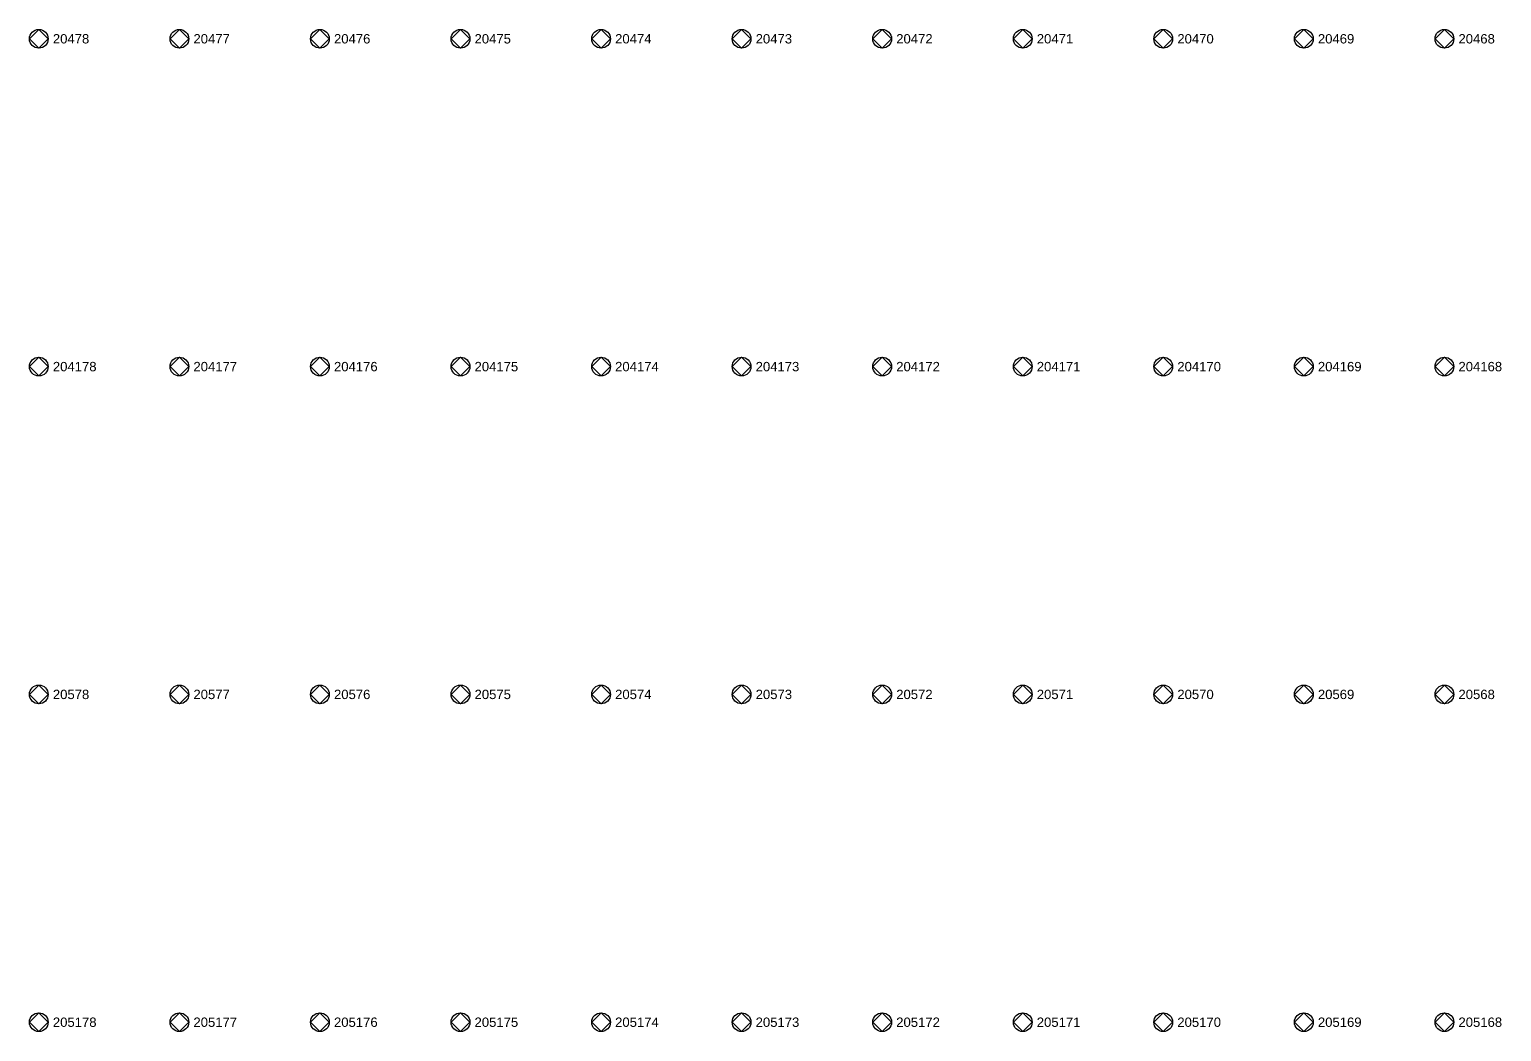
# Model space of a CAD drawing. Extents: x -5 to 376, y -217 to 241.
# Drawn here: x 49.56 to 89.46, y 127.32 to 154.5 of the extents above; entities that cross this region are included whole.
import ezdxf

# ---------------------------------------------------------------- set-up
doc = ezdxf.new("R2010")
doc.units = 0
for name, color, linetype in [('FIXTURE_INTERFACE_PIN', 4, 'CONTINUOUS'), ('TESTER_INTERFACE_PIN', 144, 'CONTINUOUS'), ('TESTER_INTERFACE_PIN_LABEL', 144, 'CONTINUOUS')]:
    doc.layers.add(name, color=color, linetype=linetype)
doc.styles.get("Standard").update_dxf_attribs({"font": 'arial.ttf'})

msp = doc.modelspace()

# ---------------------------------------------------------------- linework, layer by layer
at = {"layer": 'FIXTURE_INTERFACE_PIN'}
for centre in [(49.81194, 154.2415), (53.62194, 154.2415), (57.43194, 154.2415), (61.24194, 154.2415), (65.05194, 154.2415), (68.86194, 154.2415), (72.67194, 154.2415), (76.48194, 154.2415), (80.29194, 154.2415), (84.10194, 154.2415), (87.91194, 154.2415), (49.81194, 145.3515), (53.62194, 145.3515), (57.43194, 145.3515), (61.24194, 145.3515), (65.05194, 145.3515), (68.86194, 145.3515), (72.67194, 145.3515), (76.48194, 145.3515), (80.29194, 145.3515), (84.10194, 145.3515), (87.91194, 145.3515), (49.81194, 136.4615), (53.62194, 136.4615), (57.43194, 136.4615), (61.24194, 136.4615), (65.05194, 136.4615), (68.86194, 136.4615), (72.67194, 136.4615), (76.48194, 136.4615), (80.29194, 136.4615), (84.10194, 136.4615), (87.91194, 136.4615), (49.81194, 127.5715), (53.62194, 127.5715), (57.43194, 127.5715), (61.24194, 127.5715), (65.05194, 127.5715), (68.86194, 127.5715), (72.67194, 127.5715), (76.48194, 127.5715), (80.29194, 127.5715), (84.10194, 127.5715), (87.91194, 127.5715)]:
    msp.add_circle(centre, 0.254, dxfattribs=at)
at = {"layer": 'TESTER_INTERFACE_PIN'}
for p, q in [((49.81194, 154.4955), (49.55794, 154.2415)), ((50.06594, 154.2415), (49.81194, 154.4955)), ((53.62194, 154.4955), (53.36794, 154.2415)), ((53.87594, 154.2415), (53.62194, 154.4955)), ((57.43194, 154.4955), (57.17794, 154.2415)), ((57.68594, 154.2415), (57.43194, 154.4955)), ((61.24194, 154.4955), (60.98794, 154.2415)), ((61.49594, 154.2415), (61.24194, 154.4955)), ((65.05194, 154.4955), (64.79794, 154.2415)), ((65.30594, 154.2415), (65.05194, 154.4955)), ((68.86194, 154.4955), (68.60794, 154.2415)), ((69.11594, 154.2415), (68.86194, 154.4955)), ((72.67194, 154.4955), (72.41794, 154.2415)), ((72.92594, 154.2415), (72.67194, 154.4955)), ((76.48194, 154.4955), (76.22794, 154.2415)), ((76.73594, 154.2415), (76.48194, 154.4955)), ((80.29194, 154.4955), (80.03794, 154.2415)), ((80.54594, 154.2415), (80.29194, 154.4955)), ((84.10194, 154.4955), (83.84794, 154.2415)), ((84.35594, 154.2415), (84.10194, 154.4955)), ((87.91194, 154.4955), (87.65794, 154.2415)), ((88.16594, 154.2415), (87.91194, 154.4955)), ((49.55794, 154.2415), (49.81194, 153.9875)), ((49.81194, 153.9875), (50.06594, 154.2415)), ((53.36794, 154.2415), (53.62194, 153.9875)), ((53.62194, 153.9875), (53.87594, 154.2415)), ((57.17794, 154.2415), (57.43194, 153.9875)), ((57.43194, 153.9875), (57.68594, 154.2415)), ((60.98794, 154.2415), (61.24194, 153.9875)), ((61.24194, 153.9875), (61.49594, 154.2415)), ((64.79794, 154.2415), (65.05194, 153.9875)), ((65.05194, 153.9875), (65.30594, 154.2415)), ((68.60794, 154.2415), (68.86194, 153.9875)), ((68.86194, 153.9875), (69.11594, 154.2415)), ((72.41794, 154.2415), (72.67194, 153.9875)), ((72.67194, 153.9875), (72.92594, 154.2415)), ((76.22794, 154.2415), (76.48194, 153.9875)), ((76.48194, 153.9875), (76.73594, 154.2415)), ((80.03794, 154.2415), (80.29194, 153.9875)), ((80.29194, 153.9875), (80.54594, 154.2415)), ((83.84794, 154.2415), (84.10194, 153.9875)), ((84.10194, 153.9875), (84.35594, 154.2415)), ((87.65794, 154.2415), (87.91194, 153.9875)), ((87.91194, 153.9875), (88.16594, 154.2415)), ((49.81194, 145.6055), (49.55794, 145.3515)), ((49.55794, 145.3515), (49.81194, 145.0975)), ((50.06594, 145.3515), (49.81194, 145.6055)), ((49.81194, 145.0975), (50.06594, 145.3515)), ((53.62194, 145.6055), (53.36794, 145.3515)), ((53.36794, 145.3515), (53.62194, 145.0975)), ((53.87594, 145.3515), (53.62194, 145.6055)), ((53.62194, 145.0975), (53.87594, 145.3515)), ((57.43194, 145.6055), (57.17794, 145.3515)), ((57.17794, 145.3515), (57.43194, 145.0975)), ((57.68594, 145.3515), (57.43194, 145.6055)), ((57.43194, 145.0975), (57.68594, 145.3515)), ((61.24194, 145.6055), (60.98794, 145.3515)), ((60.98794, 145.3515), (61.24194, 145.0975)), ((61.49594, 145.3515), (61.24194, 145.6055)), ((61.24194, 145.0975), (61.49594, 145.3515)), ((65.05194, 145.6055), (64.79794, 145.3515)), ((64.79794, 145.3515), (65.05194, 145.0975)), ((65.30594, 145.3515), (65.05194, 145.6055)), ((65.05194, 145.0975), (65.30594, 145.3515)), ((68.86194, 145.6055), (68.60794, 145.3515)), ((68.60794, 145.3515), (68.86194, 145.0975)), ((69.11594, 145.3515), (68.86194, 145.6055)), ((68.86194, 145.0975), (69.11594, 145.3515)), ((72.67194, 145.6055), (72.41794, 145.3515)), ((72.41794, 145.3515), (72.67194, 145.0975)), ((72.92594, 145.3515), (72.67194, 145.6055)), ((72.67194, 145.0975), (72.92594, 145.3515)), ((76.48194, 145.6055), (76.22794, 145.3515)), ((76.22794, 145.3515), (76.48194, 145.0975)), ((76.73594, 145.3515), (76.48194, 145.6055)), ((76.48194, 145.0975), (76.73594, 145.3515)), ((80.29194, 145.6055), (80.03794, 145.3515)), ((80.03794, 145.3515), (80.29194, 145.0975)), ((80.54594, 145.3515), (80.29194, 145.6055)), ((80.29194, 145.0975), (80.54594, 145.3515)), ((84.10194, 145.6055), (83.84794, 145.3515)), ((83.84794, 145.3515), (84.10194, 145.0975)), ((84.35594, 145.3515), (84.10194, 145.6055)), ((84.10194, 145.0975), (84.35594, 145.3515)), ((87.91194, 145.6055), (87.65794, 145.3515)), ((87.65794, 145.3515), (87.91194, 145.0975)), ((88.16594, 145.3515), (87.91194, 145.6055)), ((87.91194, 145.0975), (88.16594, 145.3515)), ((49.81194, 136.7155), (49.55794, 136.4615)), ((50.06594, 136.4615), (49.81194, 136.7155)), ((53.62194, 136.7155), (53.36794, 136.4615)), ((53.87594, 136.4615), (53.62194, 136.7155)), ((57.43194, 136.7155), (57.17794, 136.4615)), ((57.68594, 136.4615), (57.43194, 136.7155)), ((61.24194, 136.7155), (60.98794, 136.4615)), ((61.49594, 136.4615), (61.24194, 136.7155)), ((65.05194, 136.7155), (64.79794, 136.4615)), ((65.30594, 136.4615), (65.05194, 136.7155)), ((68.86194, 136.7155), (68.60794, 136.4615)), ((69.11594, 136.4615), (68.86194, 136.7155)), ((72.67194, 136.7155), (72.41794, 136.4615)), ((72.92594, 136.4615), (72.67194, 136.7155)), ((76.48194, 136.7155), (76.22794, 136.4615)), ((76.73594, 136.4615), (76.48194, 136.7155)), ((80.29194, 136.7155), (80.03794, 136.4615)), ((80.54594, 136.4615), (80.29194, 136.7155)), ((84.10194, 136.7155), (83.84794, 136.4615)), ((84.35594, 136.4615), (84.10194, 136.7155)), ((87.91194, 136.7155), (87.65794, 136.4615)), ((88.16594, 136.4615), (87.91194, 136.7155)), ((49.55794, 136.4615), (49.81194, 136.2075)), ((49.81194, 136.2075), (50.06594, 136.4615)), ((53.36794, 136.4615), (53.62194, 136.2075)), ((53.62194, 136.2075), (53.87594, 136.4615)), ((57.17794, 136.4615), (57.43194, 136.2075)), ((57.43194, 136.2075), (57.68594, 136.4615)), ((60.98794, 136.4615), (61.24194, 136.2075)), ((61.24194, 136.2075), (61.49594, 136.4615)), ((64.79794, 136.4615), (65.05194, 136.2075)), ((65.05194, 136.2075), (65.30594, 136.4615)), ((68.60794, 136.4615), (68.86194, 136.2075)), ((68.86194, 136.2075), (69.11594, 136.4615)), ((72.41794, 136.4615), (72.67194, 136.2075)), ((72.67194, 136.2075), (72.92594, 136.4615)), ((76.22794, 136.4615), (76.48194, 136.2075)), ((76.48194, 136.2075), (76.73594, 136.4615)), ((80.03794, 136.4615), (80.29194, 136.2075)), ((80.29194, 136.2075), (80.54594, 136.4615)), ((83.84794, 136.4615), (84.10194, 136.2075)), ((84.10194, 136.2075), (84.35594, 136.4615)), ((87.65794, 136.4615), (87.91194, 136.2075)), ((87.91194, 136.2075), (88.16594, 136.4615)), ((49.81194, 127.8255), (49.55794, 127.5715)), ((50.06594, 127.5715), (49.81194, 127.8255)), ((53.62194, 127.8255), (53.36794, 127.5715)), ((53.87594, 127.5715), (53.62194, 127.8255)), ((57.43194, 127.8255), (57.17794, 127.5715)), ((57.68594, 127.5715), (57.43194, 127.8255)), ((61.24194, 127.8255), (60.98794, 127.5715)), ((61.49594, 127.5715), (61.24194, 127.8255)), ((65.05194, 127.8255), (64.79794, 127.5715)), ((65.30594, 127.5715), (65.05194, 127.8255)), ((68.86194, 127.8255), (68.60794, 127.5715)), ((69.11594, 127.5715), (68.86194, 127.8255)), ((72.67194, 127.8255), (72.41794, 127.5715)), ((72.92594, 127.5715), (72.67194, 127.8255)), ((76.48194, 127.8255), (76.22794, 127.5715)), ((76.73594, 127.5715), (76.48194, 127.8255)), ((80.29194, 127.8255), (80.03794, 127.5715)), ((80.54594, 127.5715), (80.29194, 127.8255)), ((84.10194, 127.8255), (83.84794, 127.5715)), ((84.35594, 127.5715), (84.10194, 127.8255)), ((87.91194, 127.8255), (87.65794, 127.5715)), ((88.16594, 127.5715), (87.91194, 127.8255)), ((49.55794, 127.5715), (49.81194, 127.3175)), ((49.81194, 127.3175), (50.06594, 127.5715)), ((53.36794, 127.5715), (53.62194, 127.3175)), ((53.62194, 127.3175), (53.87594, 127.5715)), ((57.17794, 127.5715), (57.43194, 127.3175)), ((57.43194, 127.3175), (57.68594, 127.5715)), ((60.98794, 127.5715), (61.24194, 127.3175)), ((61.24194, 127.3175), (61.49594, 127.5715)), ((64.79794, 127.5715), (65.05194, 127.3175)), ((65.05194, 127.3175), (65.30594, 127.5715)), ((68.60794, 127.5715), (68.86194, 127.3175)), ((68.86194, 127.3175), (69.11594, 127.5715)), ((72.41794, 127.5715), (72.67194, 127.3175)), ((72.67194, 127.3175), (72.92594, 127.5715)), ((76.22794, 127.5715), (76.48194, 127.3175)), ((76.48194, 127.3175), (76.73594, 127.5715)), ((80.03794, 127.5715), (80.29194, 127.3175)), ((80.29194, 127.3175), (80.54594, 127.5715)), ((83.84794, 127.5715), (84.10194, 127.3175)), ((84.10194, 127.3175), (84.35594, 127.5715)), ((87.65794, 127.5715), (87.91194, 127.3175)), ((87.91194, 127.3175), (88.16594, 127.5715))]:
    msp.add_line(p, q, dxfattribs=at)

# ---------------------------------------------------------------- texts
at = {"layer": 'TESTER_INTERFACE_PIN_LABEL'}
for s, p in [('20478', (50.19294, 154.1145)), ('20477', (54.00294, 154.1145)), ('20476', (57.81294, 154.1145)), ('20475', (61.62294, 154.1145)), ('20474', (65.43294, 154.1145)), ('20473', (69.24294, 154.1145)), ('20472', (73.05294, 154.1145)), ('20471', (76.86294, 154.1145)), ('20470', (80.67294, 154.1145)), ('20469', (84.48294, 154.1145)), ('20468', (88.29294, 154.1145)), ('204178', (50.19294, 145.2245)), ('204177', (54.00294, 145.2245)), ('204176', (57.81294, 145.2245)), ('204175', (61.62294, 145.2245)), ('204174', (65.43294, 145.2245)), ('204173', (69.24294, 145.2245)), ('204172', (73.05294, 145.2245)), ('204171', (76.86294, 145.2245)), ('204170', (80.67294, 145.2245)), ('204169', (84.48294, 145.2245)), ('204168', (88.29294, 145.2245)), ('20578', (50.19294, 136.3345)), ('20577', (54.00294, 136.3345)), ('20576', (57.81294, 136.3345)), ('20575', (61.62294, 136.3345)), ('20574', (65.43294, 136.3345)), ('20573', (69.24294, 136.3345)), ('20572', (73.05294, 136.3345)), ('20571', (76.86294, 136.3345)), ('20570', (80.67294, 136.3345)), ('20569', (84.48294, 136.3345)), ('20568', (88.29294, 136.3345)), ('205178', (50.19294, 127.4445)), ('205177', (54.00294, 127.4445)), ('205176', (57.81294, 127.4445)), ('205175', (61.62294, 127.4445)), ('205174', (65.43294, 127.4445)), ('205173', (69.24294, 127.4445)), ('205172', (73.05294, 127.4445)), ('205171', (76.86294, 127.4445)), ('205170', (80.67294, 127.4445)), ('205169', (84.48294, 127.4445)), ('205168', (88.29294, 127.4445))]:
    msp.add_text(s, height=0.254, dxfattribs=at).set_placement(p)

doc.saveas('drawing.dxf')
